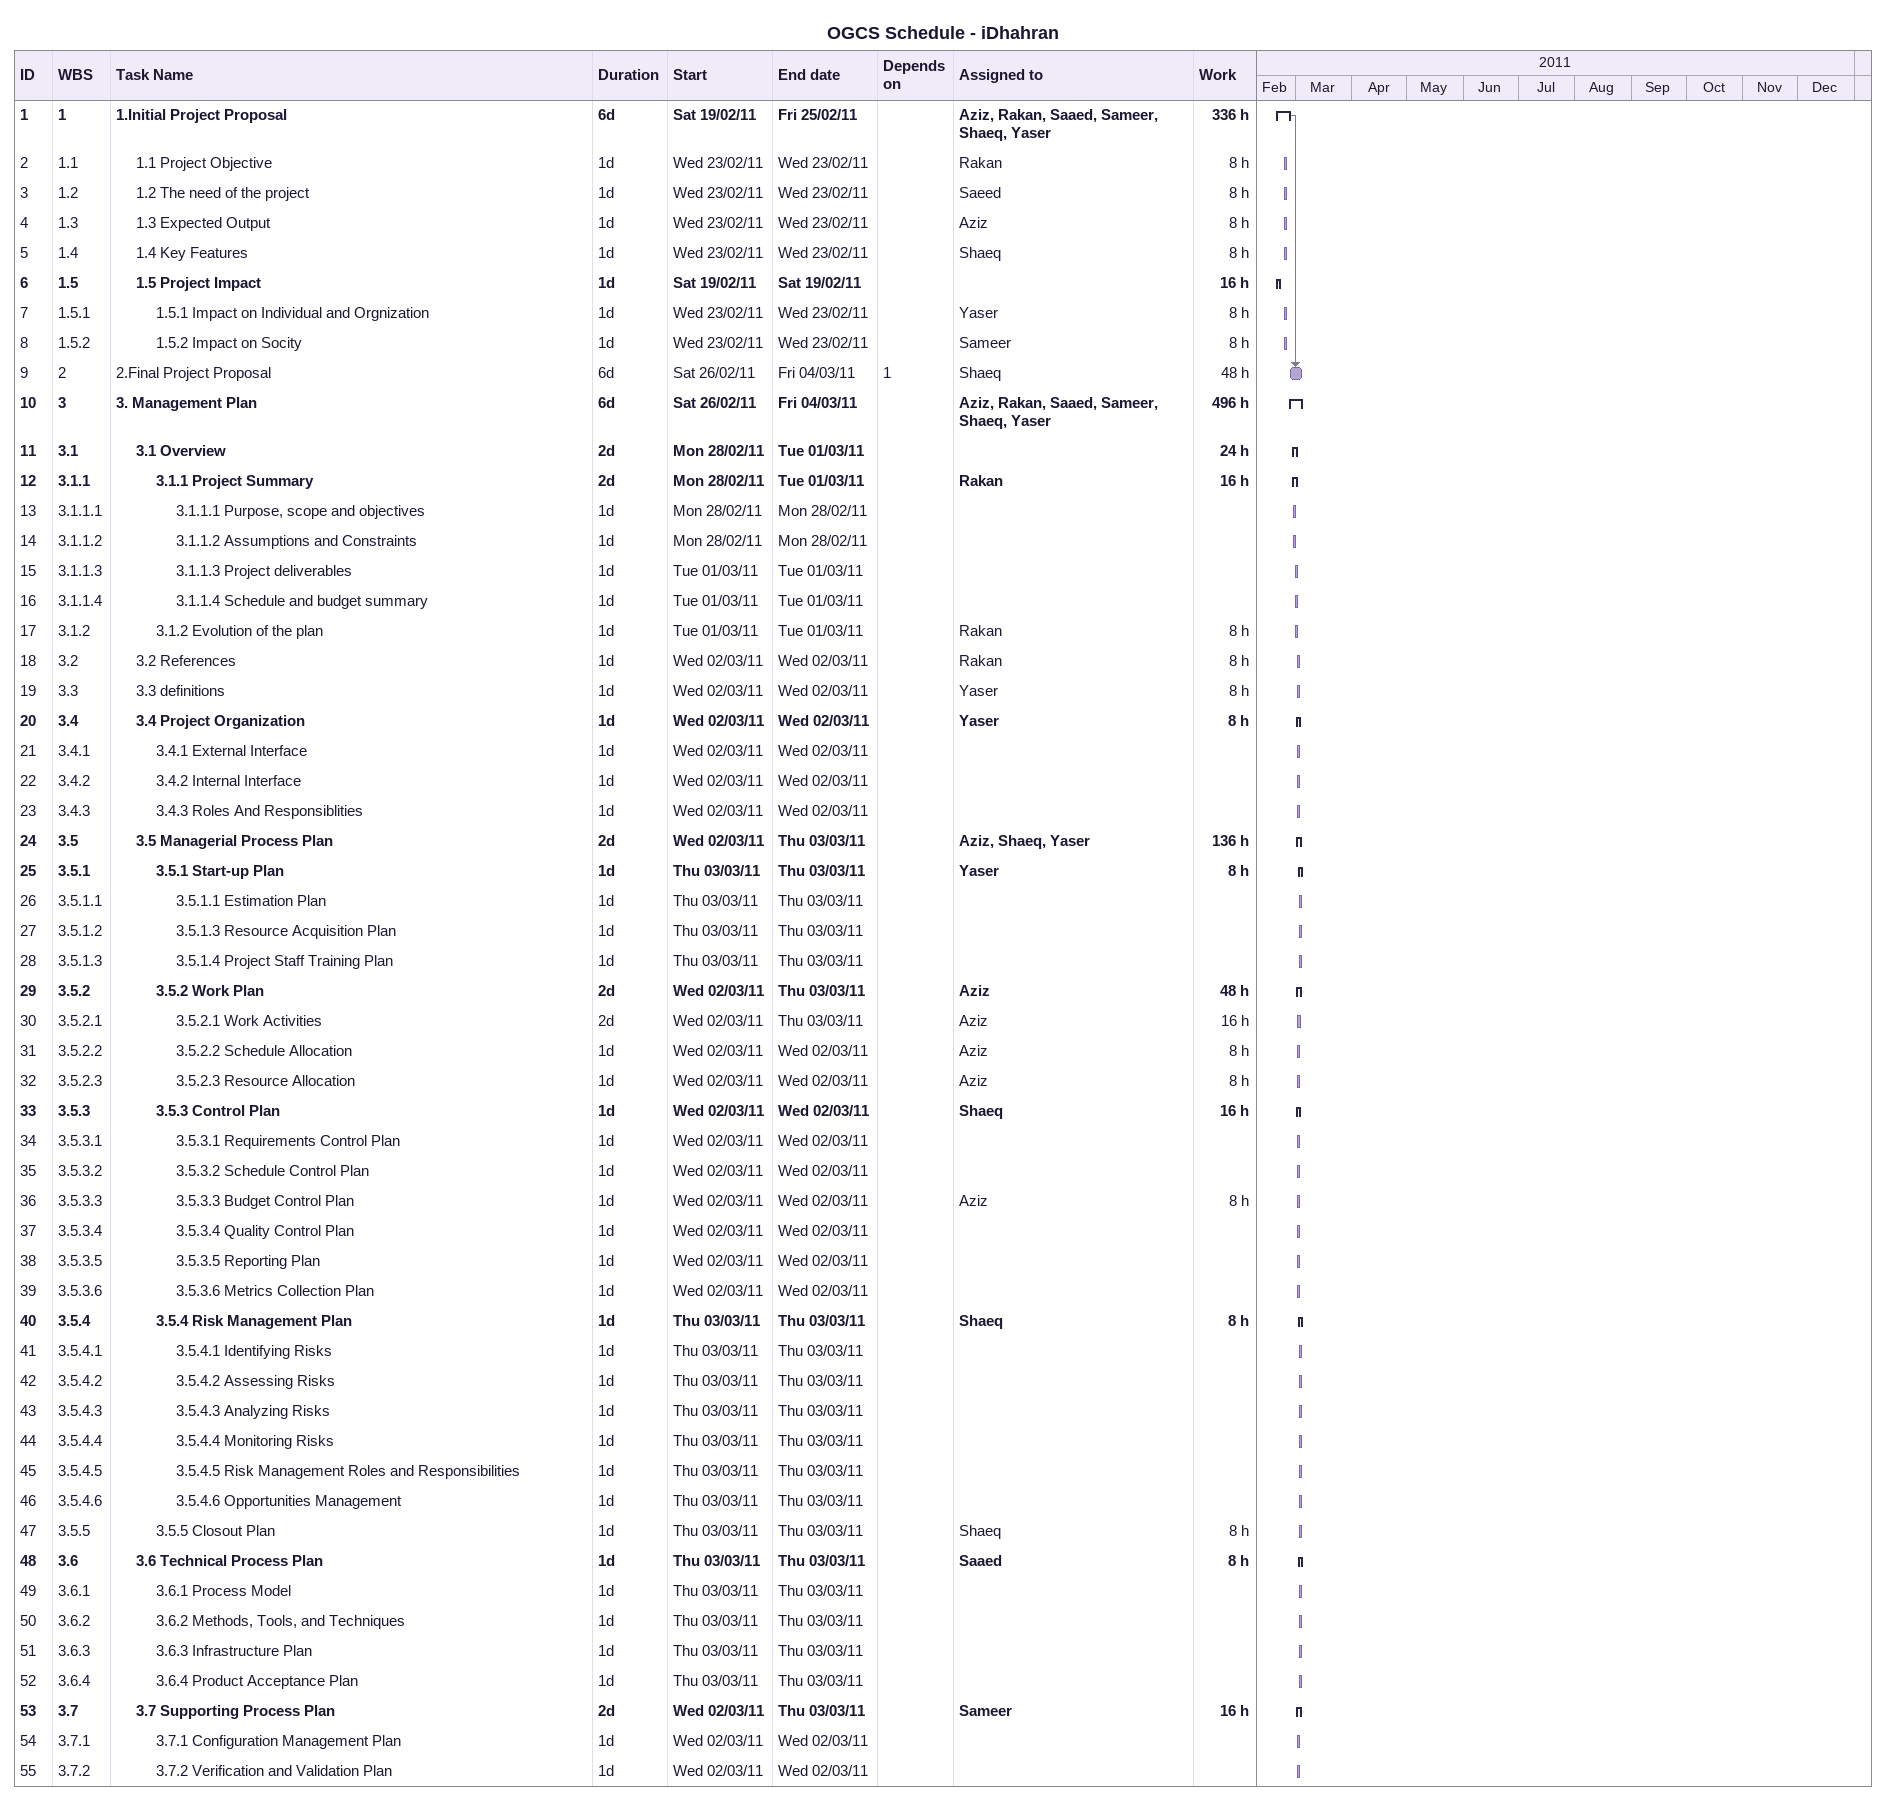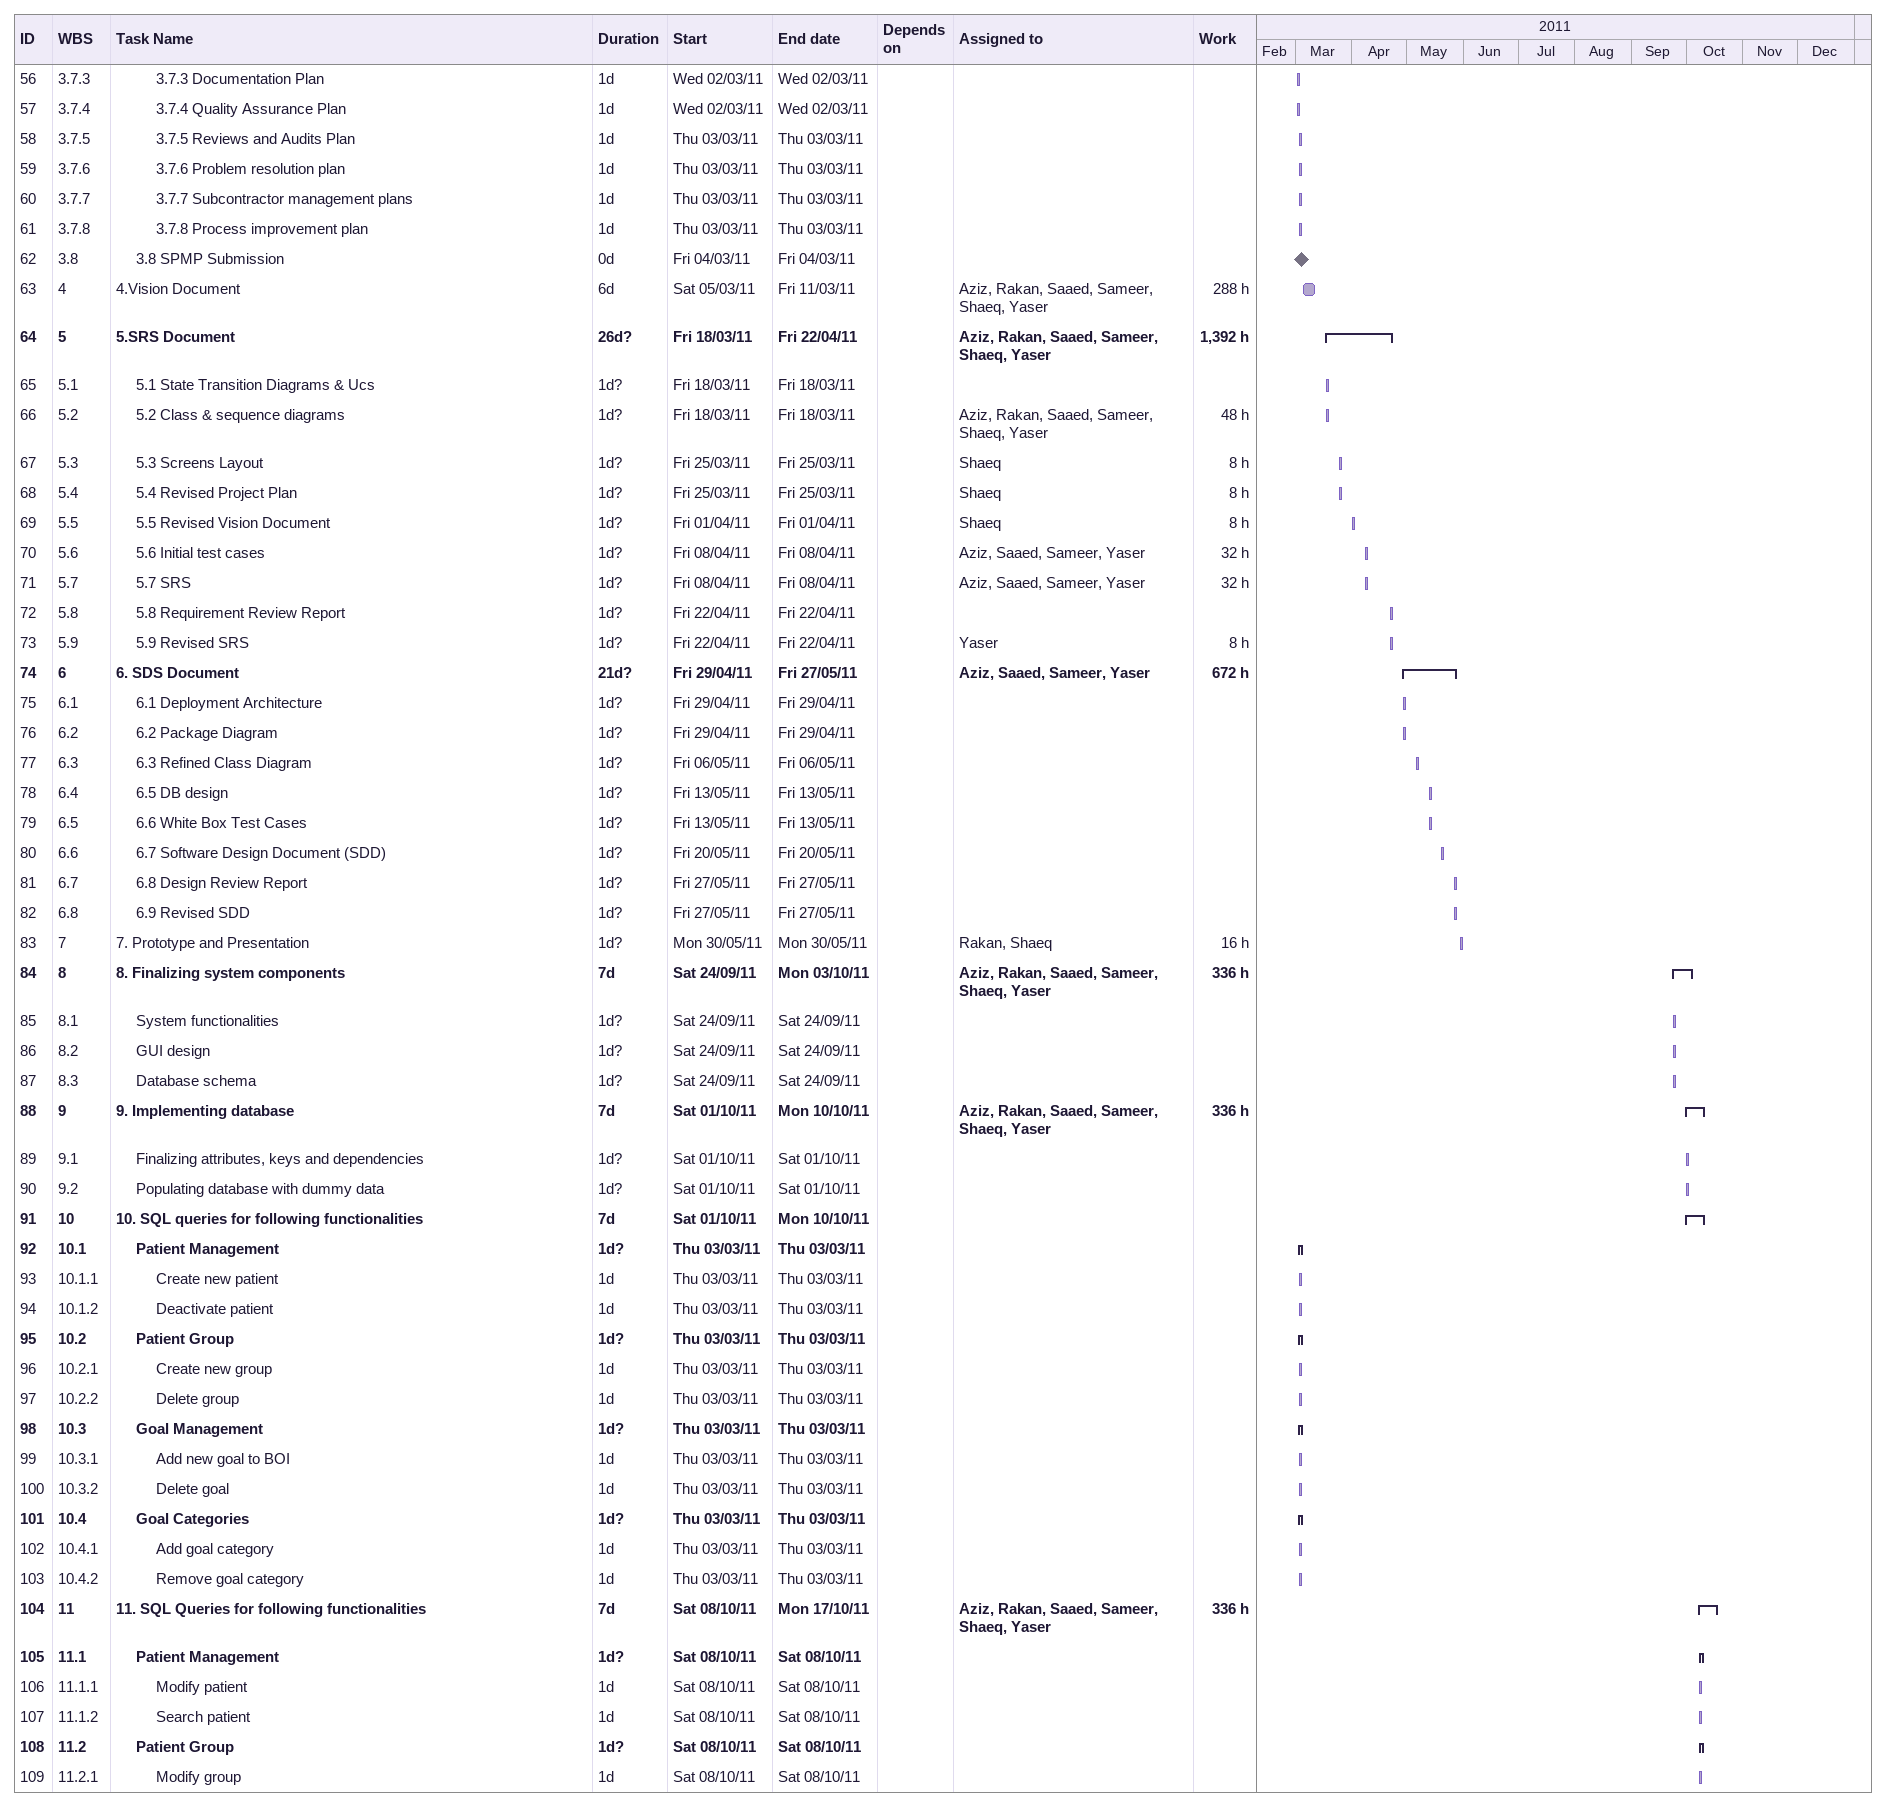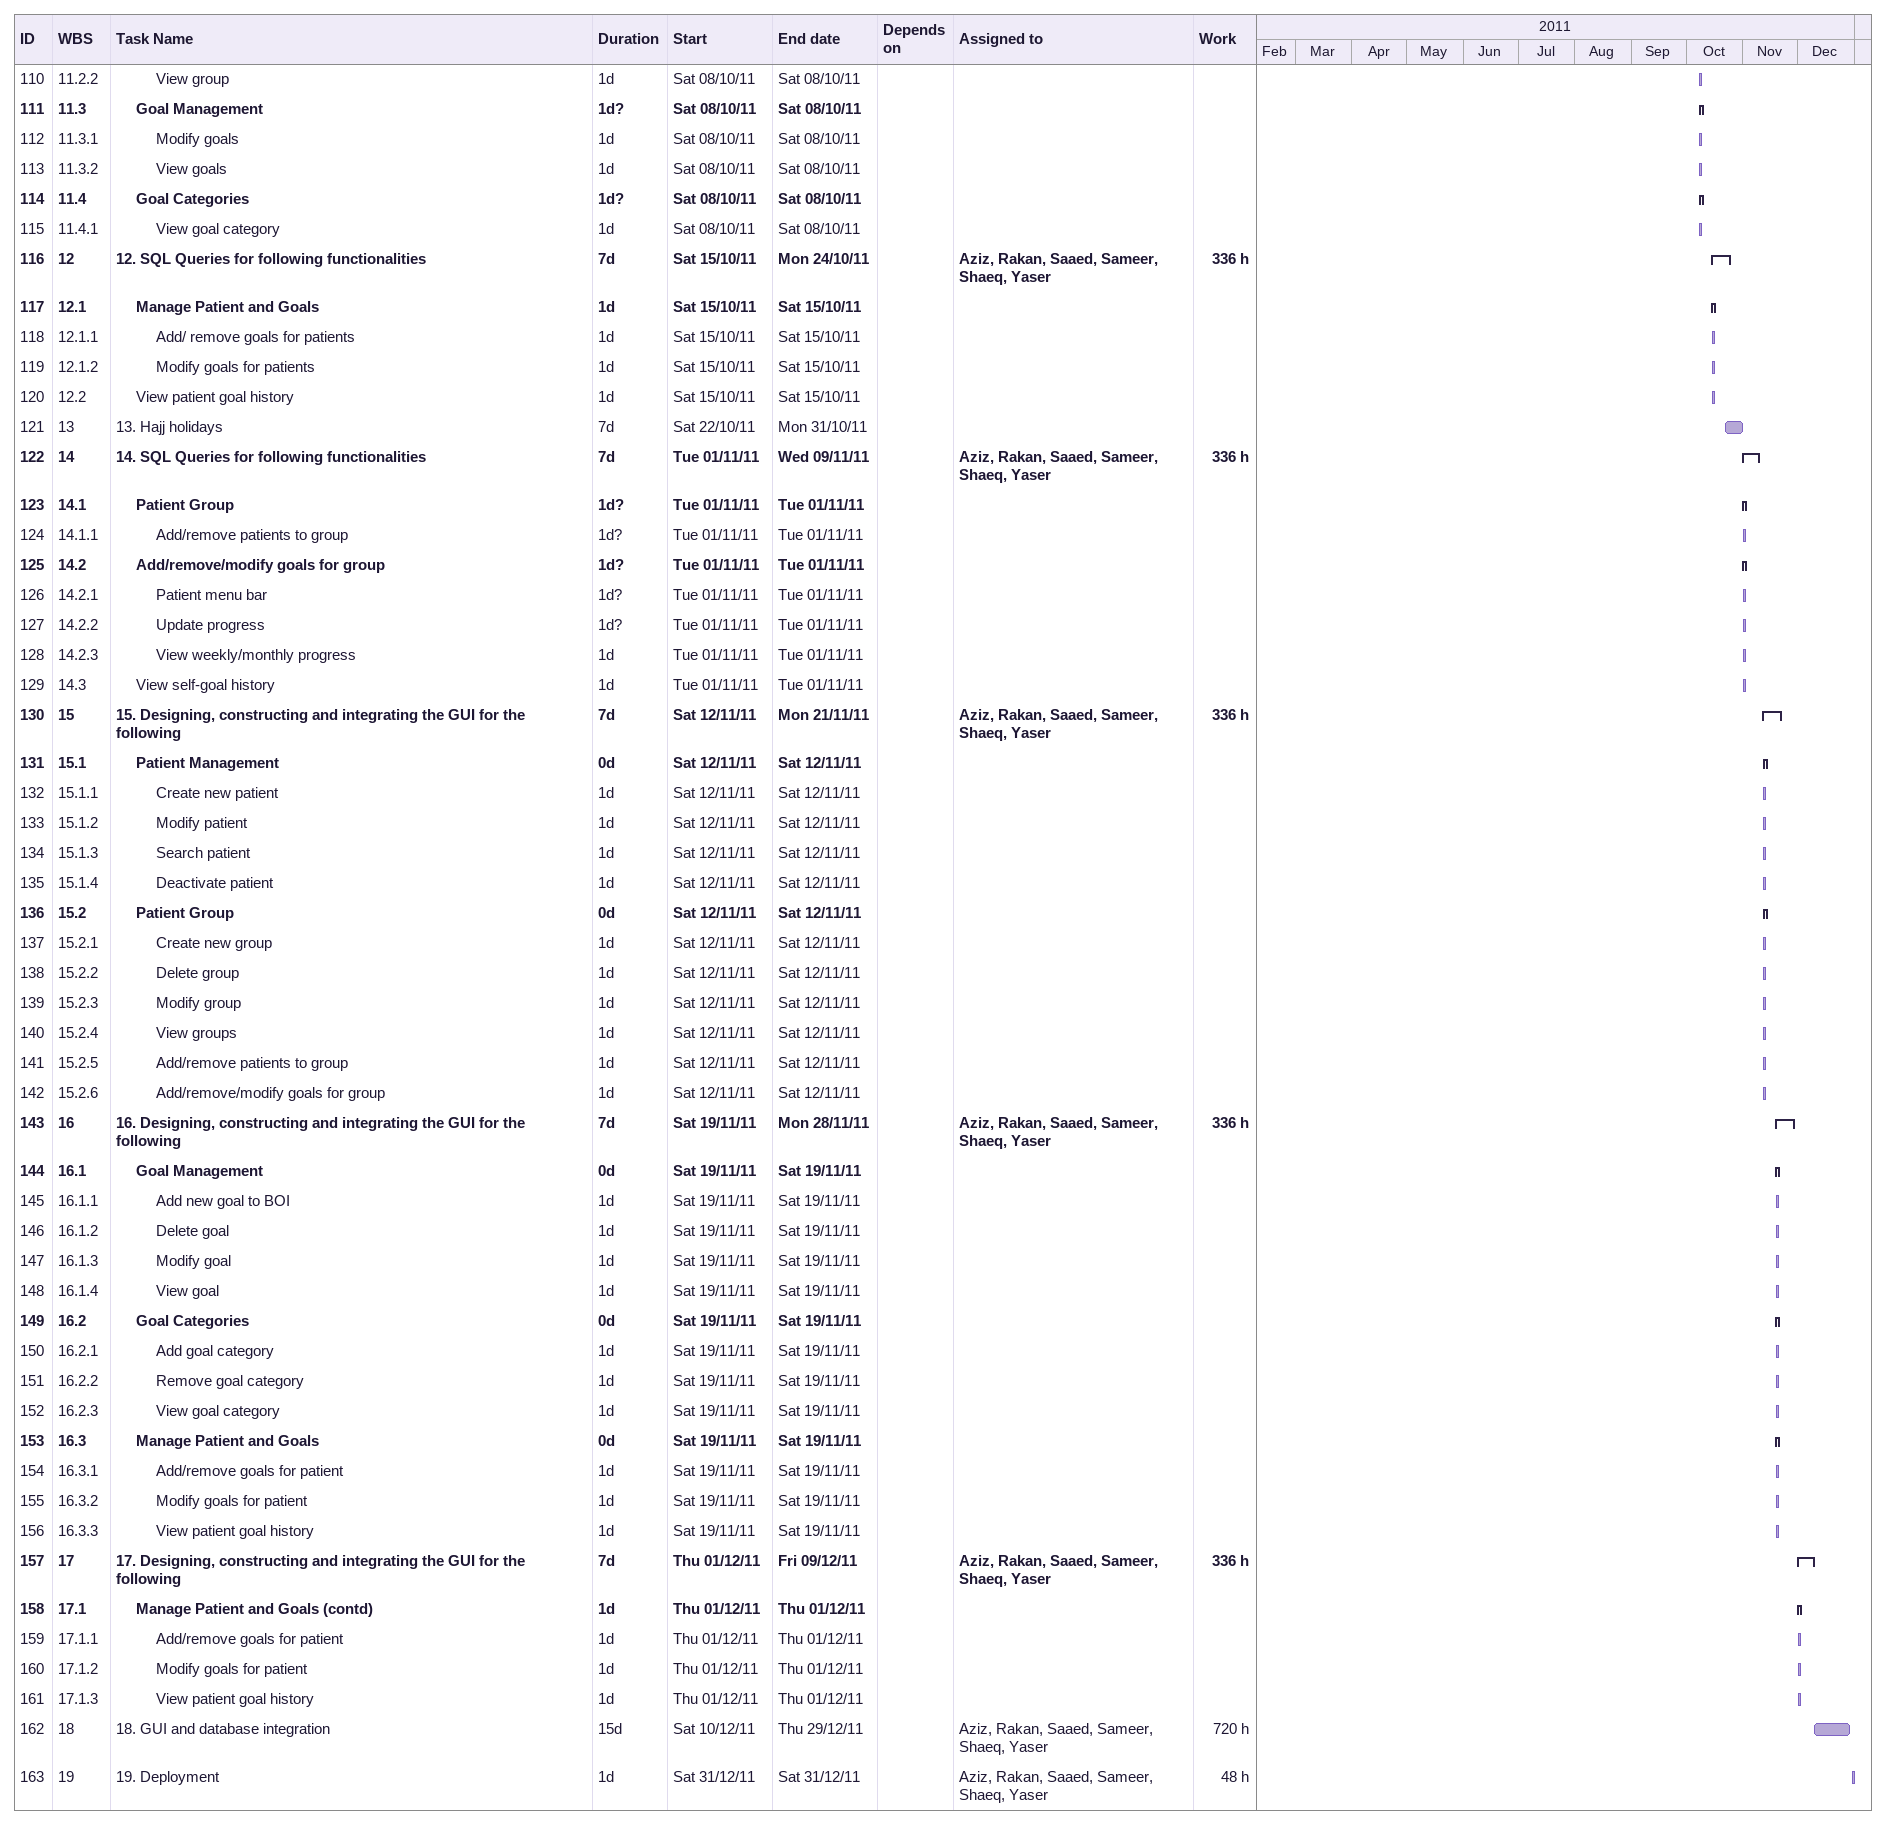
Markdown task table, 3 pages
OGCS Schedule - iDhahran

| ID | WBS | Task | Duration | Start | Finish | Predecessors | Resources | Work (h) |
|---|---|---|---|---|---|---|---|---|
| 1 | 1 | **1.Initial Project Proposal** | 6d | 2011-02-19 | 2011-02-25 |  | Aziz, Rakan, Saaed, Sameer, Shaeq, Yaser | 336 |
| 2 | 1.1 | 1.1 Project Objective | 1d | 2011-02-23 | 2011-02-23 |  | Rakan | 8 |
| 3 | 1.2 | 1.2 The need of the project | 1d | 2011-02-23 | 2011-02-23 |  | Saeed | 8 |
| 4 | 1.3 | 1.3 Expected Output | 1d | 2011-02-23 | 2011-02-23 |  | Aziz | 8 |
| 5 | 1.4 | 1.4 Key Features | 1d | 2011-02-23 | 2011-02-23 |  | Shaeq | 8 |
| 6 | 1.5 | **1.5 Project Impact** | 1d | 2011-02-19 | 2011-02-19 |  |  | 16 |
| 7 | 1.5.1 | 1.5.1 Impact on Individual and Orgnization | 1d | 2011-02-23 | 2011-02-23 |  | Yaser | 8 |
| 8 | 1.5.2 | 1.5.2 Impact on Socity | 1d | 2011-02-23 | 2011-02-23 |  | Sameer | 8 |
| 9 | 2 | 2.Final Project Proposal | 6d | 2011-02-26 | 2011-03-04 | 1 | Shaeq | 48 |
| 10 | 3 | **3. Management Plan** | 6d | 2011-02-26 | 2011-03-04 |  | Aziz, Rakan, Saaed, Sameer, Shaeq, Yaser | 496 |
| 11 | 3.1 | **3.1 Overview** | 2d | 2011-02-28 | 2011-03-01 |  |  | 24 |
| 12 | 3.1.1 | **3.1.1 Project Summary** | 2d | 2011-02-28 | 2011-03-01 |  | Rakan | 16 |
| 13 | 3.1.1.1 | 3.1.1.1 Purpose, scope and objectives | 1d | 2011-02-28 | 2011-02-28 |  |  |  |
| 14 | 3.1.1.2 | 3.1.1.2 Assumptions and Constraints | 1d | 2011-02-28 | 2011-02-28 |  |  |  |
| 15 | 3.1.1.3 | 3.1.1.3 Project deliverables | 1d | 2011-03-01 | 2011-03-01 |  |  |  |
| 16 | 3.1.1.4 | 3.1.1.4 Schedule and budget summary | 1d | 2011-03-01 | 2011-03-01 |  |  |  |
| 17 | 3.1.2 | 3.1.2 Evolution of the plan | 1d | 2011-03-01 | 2011-03-01 |  | Rakan | 8 |
| 18 | 3.2 | 3.2 References | 1d | 2011-03-02 | 2011-03-02 |  | Rakan | 8 |
| 19 | 3.3 | 3.3 definitions | 1d | 2011-03-02 | 2011-03-02 |  | Yaser | 8 |
| 20 | 3.4 | **3.4 Project Organization** | 1d | 2011-03-02 | 2011-03-02 |  | Yaser | 8 |
| 21 | 3.4.1 | 3.4.1 External Interface | 1d | 2011-03-02 | 2011-03-02 |  |  |  |
| 22 | 3.4.2 | 3.4.2 Internal Interface | 1d | 2011-03-02 | 2011-03-02 |  |  |  |
| 23 | 3.4.3 | 3.4.3 Roles And Responsiblities | 1d | 2011-03-02 | 2011-03-02 |  |  |  |
| 24 | 3.5 | **3.5 Managerial Process Plan** | 2d | 2011-03-02 | 2011-03-03 |  | Aziz, Shaeq, Yaser | 136 |
| 25 | 3.5.1 | **3.5.1 Start-up Plan** | 1d | 2011-03-03 | 2011-03-03 |  | Yaser | 8 |
| 26 | 3.5.1.1 | 3.5.1.1 Estimation Plan | 1d | 2011-03-03 | 2011-03-03 |  |  |  |
| 27 | 3.5.1.2 | 3.5.1.3 Resource Acquisition Plan | 1d | 2011-03-03 | 2011-03-03 |  |  |  |
| 28 | 3.5.1.3 | 3.5.1.4 Project Staff Training Plan | 1d | 2011-03-03 | 2011-03-03 |  |  |  |
| 29 | 3.5.2 | **3.5.2 Work Plan** | 2d | 2011-03-02 | 2011-03-03 |  | Aziz | 48 |
| 30 | 3.5.2.1 | 3.5.2.1 Work Activities | 2d | 2011-03-02 | 2011-03-03 |  | Aziz | 16 |
| 31 | 3.5.2.2 | 3.5.2.2 Schedule Allocation | 1d | 2011-03-02 | 2011-03-02 |  | Aziz | 8 |
| 32 | 3.5.2.3 | 3.5.2.3 Resource Allocation | 1d | 2011-03-02 | 2011-03-02 |  | Aziz | 8 |
| 33 | 3.5.3 | **3.5.3 Control Plan** | 1d | 2011-03-02 | 2011-03-02 |  | Shaeq | 16 |
| 34 | 3.5.3.1 | 3.5.3.1 Requirements Control Plan | 1d | 2011-03-02 | 2011-03-02 |  |  |  |
| 35 | 3.5.3.2 | 3.5.3.2 Schedule Control Plan | 1d | 2011-03-02 | 2011-03-02 |  |  |  |
| 36 | 3.5.3.3 | 3.5.3.3 Budget Control Plan | 1d | 2011-03-02 | 2011-03-02 |  | Aziz | 8 |
| 37 | 3.5.3.4 | 3.5.3.4 Quality Control Plan | 1d | 2011-03-02 | 2011-03-02 |  |  |  |
| 38 | 3.5.3.5 | 3.5.3.5 Reporting Plan | 1d | 2011-03-02 | 2011-03-02 |  |  |  |
| 39 | 3.5.3.6 | 3.5.3.6 Metrics Collection Plan | 1d | 2011-03-02 | 2011-03-02 |  |  |  |
| 40 | 3.5.4 | **3.5.4 Risk Management Plan** | 1d | 2011-03-03 | 2011-03-03 |  | Shaeq | 8 |
| 41 | 3.5.4.1 | 3.5.4.1 Identifying Risks | 1d | 2011-03-03 | 2011-03-03 |  |  |  |
| 42 | 3.5.4.2 | 3.5.4.2 Assessing Risks | 1d | 2011-03-03 | 2011-03-03 |  |  |  |
| 43 | 3.5.4.3 | 3.5.4.3 Analyzing Risks | 1d | 2011-03-03 | 2011-03-03 |  |  |  |
| 44 | 3.5.4.4 | 3.5.4.4 Monitoring Risks | 1d | 2011-03-03 | 2011-03-03 |  |  |  |
| 45 | 3.5.4.5 | 3.5.4.5 Risk Management Roles and Responsibilities | 1d | 2011-03-03 | 2011-03-03 |  |  |  |
| 46 | 3.5.4.6 | 3.5.4.6 Opportunities Management | 1d | 2011-03-03 | 2011-03-03 |  |  |  |
| 47 | 3.5.5 | 3.5.5 Closout Plan | 1d | 2011-03-03 | 2011-03-03 |  | Shaeq | 8 |
| 48 | 3.6 | **3.6 Technical Process Plan** | 1d | 2011-03-03 | 2011-03-03 |  | Saaed | 8 |
| 49 | 3.6.1 | 3.6.1 Process Model | 1d | 2011-03-03 | 2011-03-03 |  |  |  |
| 50 | 3.6.2 | 3.6.2 Methods, Tools, and Techniques | 1d | 2011-03-03 | 2011-03-03 |  |  |  |
| 51 | 3.6.3 | 3.6.3 Infrastructure Plan | 1d | 2011-03-03 | 2011-03-03 |  |  |  |
| 52 | 3.6.4 | 3.6.4 Product Acceptance Plan | 1d | 2011-03-03 | 2011-03-03 |  |  |  |
| 53 | 3.7 | **3.7 Supporting Process Plan** | 2d | 2011-03-02 | 2011-03-03 |  | Sameer | 16 |
| 54 | 3.7.1 | 3.7.1 Configuration Management Plan | 1d | 2011-03-02 | 2011-03-02 |  |  |  |
| 55 | 3.7.2 | 3.7.2 Verification and Validation Plan | 1d | 2011-03-02 | 2011-03-02 |  |  |  |
| 56 | 3.7.3 | 3.7.3 Documentation Plan | 1d | 2011-03-02 | 2011-03-02 |  |  |  |
| 57 | 3.7.4 | 3.7.4 Quality Assurance Plan | 1d | 2011-03-02 | 2011-03-02 |  |  |  |
| 58 | 3.7.5 | 3.7.5 Reviews and Audits Plan | 1d | 2011-03-03 | 2011-03-03 |  |  |  |
| 59 | 3.7.6 | 3.7.6 Problem resolution plan | 1d | 2011-03-03 | 2011-03-03 |  |  |  |
| 60 | 3.7.7 | 3.7.7 Subcontractor management plans | 1d | 2011-03-03 | 2011-03-03 |  |  |  |
| 61 | 3.7.8 | 3.7.8 Process improvement plan | 1d | 2011-03-03 | 2011-03-03 |  |  |  |
| 62 | 3.8 | 3.8 SPMP Submission | 0d | 2011-03-04 | 2011-03-04 |  |  |  |
| 63 | 4 | 4.Vision Document | 6d | 2011-03-05 | 2011-03-11 |  | Aziz, Rakan, Saaed, Sameer, Shaeq, Yaser | 288 |
| 64 | 5 | **5.SRS Document** | 26d? | 2011-03-18 | 2011-04-22 |  | Aziz, Rakan, Saaed, Sameer, Shaeq, Yaser | 1392 |
| 65 | 5.1 | 5.1 State Transition Diagrams & Ucs | 1d? | 2011-03-18 | 2011-03-18 |  |  |  |
| 66 | 5.2 | 5.2 Class & sequence diagrams | 1d? | 2011-03-18 | 2011-03-18 |  | Aziz, Rakan, Saaed, Sameer, Shaeq, Yaser | 48 |
| 67 | 5.3 | 5.3 Screens Layout | 1d? | 2011-03-25 | 2011-03-25 |  | Shaeq | 8 |
| 68 | 5.4 | 5.4 Revised Project Plan | 1d? | 2011-03-25 | 2011-03-25 |  | Shaeq | 8 |
| 69 | 5.5 | 5.5 Revised Vision Document | 1d? | 2011-04-01 | 2011-04-01 |  | Shaeq | 8 |
| 70 | 5.6 | 5.6 Initial test cases | 1d? | 2011-04-08 | 2011-04-08 |  | Aziz, Saaed, Sameer, Yaser | 32 |
| 71 | 5.7 | 5.7 SRS | 1d? | 2011-04-08 | 2011-04-08 |  | Aziz, Saaed, Sameer, Yaser | 32 |
| 72 | 5.8 | 5.8 Requirement Review Report | 1d? | 2011-04-22 | 2011-04-22 |  |  |  |
| 73 | 5.9 | 5.9 Revised SRS | 1d? | 2011-04-22 | 2011-04-22 |  | Yaser | 8 |
| 74 | 6 | **6. SDS Document** | 21d? | 2011-04-29 | 2011-05-27 |  | Aziz, Saaed, Sameer, Yaser | 672 |
| 75 | 6.1 | 6.1 Deployment Architecture | 1d? | 2011-04-29 | 2011-04-29 |  |  |  |
| 76 | 6.2 | 6.2 Package Diagram | 1d? | 2011-04-29 | 2011-04-29 |  |  |  |
| 77 | 6.3 | 6.3 Refined Class Diagram | 1d? | 2011-05-06 | 2011-05-06 |  |  |  |
| 78 | 6.4 | 6.5 DB design | 1d? | 2011-05-13 | 2011-05-13 |  |  |  |
| 79 | 6.5 | 6.6 White Box Test Cases | 1d? | 2011-05-13 | 2011-05-13 |  |  |  |
| 80 | 6.6 | 6.7 Software Design Document (SDD) | 1d? | 2011-05-20 | 2011-05-20 |  |  |  |
| 81 | 6.7 | 6.8 Design Review Report | 1d? | 2011-05-27 | 2011-05-27 |  |  |  |
| 82 | 6.8 | 6.9 Revised SDD | 1d? | 2011-05-27 | 2011-05-27 |  |  |  |
| 83 | 7 | 7. Prototype and Presentation | 1d? | 2011-05-30 | 2011-05-30 |  | Rakan, Shaeq | 16 |
| 84 | 8 | **8. Finalizing system components** | 7d | 2011-09-24 | 2011-10-03 |  | Aziz, Rakan, Saaed, Sameer, Shaeq, Yaser | 336 |
| 85 | 8.1 | System functionalities | 1d? | 2011-09-24 | 2011-09-24 |  |  |  |
| 86 | 8.2 | GUI design | 1d? | 2011-09-24 | 2011-09-24 |  |  |  |
| 87 | 8.3 | Database schema | 1d? | 2011-09-24 | 2011-09-24 |  |  |  |
| 88 | 9 | **9. Implementing database** | 7d | 2011-10-01 | 2011-10-10 |  | Aziz, Rakan, Saaed, Sameer, Shaeq, Yaser | 336 |
| 89 | 9.1 | Finalizing attributes, keys and dependencies | 1d? | 2011-10-01 | 2011-10-01 |  |  |  |
| 90 | 9.2 | Populating database with dummy data | 1d? | 2011-10-01 | 2011-10-01 |  |  |  |
| 91 | 10 | **10. SQL queries for following functionalities** | 7d | 2011-10-01 | 2011-10-10 |  |  |  |
| 92 | 10.1 | **Patient Management** | 1d? | 2011-03-03 | 2011-03-03 |  |  |  |
| 93 | 10.1.1 | Create new patient | 1d | 2011-03-03 | 2011-03-03 |  |  |  |
| 94 | 10.1.2 | Deactivate patient | 1d | 2011-03-03 | 2011-03-03 |  |  |  |
| 95 | 10.2 | **Patient Group** | 1d? | 2011-03-03 | 2011-03-03 |  |  |  |
| 96 | 10.2.1 | Create new group | 1d | 2011-03-03 | 2011-03-03 |  |  |  |
| 97 | 10.2.2 | Delete group | 1d | 2011-03-03 | 2011-03-03 |  |  |  |
| 98 | 10.3 | **Goal Management** | 1d? | 2011-03-03 | 2011-03-03 |  |  |  |
| 99 | 10.3.1 | Add new goal to BOI | 1d | 2011-03-03 | 2011-03-03 |  |  |  |
| 100 | 10.3.2 | Delete goal | 1d | 2011-03-03 | 2011-03-03 |  |  |  |
| 101 | 10.4 | **Goal Categories** | 1d? | 2011-03-03 | 2011-03-03 |  |  |  |
| 102 | 10.4.1 | Add goal category | 1d | 2011-03-03 | 2011-03-03 |  |  |  |
| 103 | 10.4.2 | Remove goal category | 1d | 2011-03-03 | 2011-03-03 |  |  |  |
| 104 | 11 | **11. SQL Queries for following functionalities** | 7d | 2011-10-08 | 2011-10-17 |  | Aziz, Rakan, Saaed, Sameer, Shaeq, Yaser | 336 |
| 105 | 11.1 | **Patient Management** | 1d? | 2011-10-08 | 2011-10-08 |  |  |  |
| 106 | 11.1.1 | Modify patient | 1d | 2011-10-08 | 2011-10-08 |  |  |  |
| 107 | 11.1.2 | Search patient | 1d | 2011-10-08 | 2011-10-08 |  |  |  |
| 108 | 11.2 | **Patient Group** | 1d? | 2011-10-08 | 2011-10-08 |  |  |  |
| 109 | 11.2.1 | Modify group | 1d | 2011-10-08 | 2011-10-08 |  |  |  |
| 110 | 11.2.2 | View group | 1d | 2011-10-08 | 2011-10-08 |  |  |  |
| 111 | 11.3 | **Goal Management** | 1d? | 2011-10-08 | 2011-10-08 |  |  |  |
| 112 | 11.3.1 | Modify goals | 1d | 2011-10-08 | 2011-10-08 |  |  |  |
| 113 | 11.3.2 | View goals | 1d | 2011-10-08 | 2011-10-08 |  |  |  |
| 114 | 11.4 | **Goal Categories** | 1d? | 2011-10-08 | 2011-10-08 |  |  |  |
| 115 | 11.4.1 | View goal category | 1d | 2011-10-08 | 2011-10-08 |  |  |  |
| 116 | 12 | **12. SQL Queries for following functionalities** | 7d | 2011-10-15 | 2011-10-24 |  | Aziz, Rakan, Saaed, Sameer, Shaeq, Yaser | 336 |
| 117 | 12.1 | **Manage Patient and Goals** | 1d | 2011-10-15 | 2011-10-15 |  |  |  |
| 118 | 12.1.1 | Add/ remove goals for patients | 1d | 2011-10-15 | 2011-10-15 |  |  |  |
| 119 | 12.1.2 | Modify goals for patients | 1d | 2011-10-15 | 2011-10-15 |  |  |  |
| 120 | 12.2 | View patient goal history | 1d | 2011-10-15 | 2011-10-15 |  |  |  |
| 121 | 13 | 13. Hajj holidays | 7d | 2011-10-22 | 2011-10-31 |  |  |  |
| 122 | 14 | **14. SQL Queries for following functionalities** | 7d | 2011-11-01 | 2011-11-09 |  | Aziz, Rakan, Saaed, Sameer, Shaeq, Yaser | 336 |
| 123 | 14.1 | **Patient Group** | 1d? | 2011-11-01 | 2011-11-01 |  |  |  |
| 124 | 14.1.1 | Add/remove patients to group | 1d? | 2011-11-01 | 2011-11-01 |  |  |  |
| 125 | 14.2 | **Add/remove/modify goals for group** | 1d? | 2011-11-01 | 2011-11-01 |  |  |  |
| 126 | 14.2.1 | Patient menu bar | 1d? | 2011-11-01 | 2011-11-01 |  |  |  |
| 127 | 14.2.2 | Update progress | 1d? | 2011-11-01 | 2011-11-01 |  |  |  |
| 128 | 14.2.3 | View weekly/monthly progress | 1d | 2011-11-01 | 2011-11-01 |  |  |  |
| 129 | 14.3 | View self-goal history | 1d | 2011-11-01 | 2011-11-01 |  |  |  |
| 130 | 15 | **15. Designing, constructing and integrating the GUI for the following** | 7d | 2011-11-12 | 2011-11-21 |  | Aziz, Rakan, Saaed, Sameer, Shaeq, Yaser | 336 |
| 131 | 15.1 | **Patient Management** | 0d | 2011-11-12 | 2011-11-12 |  |  |  |
| 132 | 15.1.1 | Create new patient | 1d | 2011-11-12 | 2011-11-12 |  |  |  |
| 133 | 15.1.2 | Modify patient | 1d | 2011-11-12 | 2011-11-12 |  |  |  |
| 134 | 15.1.3 | Search patient | 1d | 2011-11-12 | 2011-11-12 |  |  |  |
| 135 | 15.1.4 | Deactivate patient | 1d | 2011-11-12 | 2011-11-12 |  |  |  |
| 136 | 15.2 | **Patient Group** | 0d | 2011-11-12 | 2011-11-12 |  |  |  |
| 137 | 15.2.1 | Create new group | 1d | 2011-11-12 | 2011-11-12 |  |  |  |
| 138 | 15.2.2 | Delete group | 1d | 2011-11-12 | 2011-11-12 |  |  |  |
| 139 | 15.2.3 | Modify group | 1d | 2011-11-12 | 2011-11-12 |  |  |  |
| 140 | 15.2.4 | View groups | 1d | 2011-11-12 | 2011-11-12 |  |  |  |
| 141 | 15.2.5 | Add/remove patients to group | 1d | 2011-11-12 | 2011-11-12 |  |  |  |
| 142 | 15.2.6 | Add/remove/modify goals for group | 1d | 2011-11-12 | 2011-11-12 |  |  |  |
| 143 | 16 | **16. Designing, constructing and integrating the GUI for the following** | 7d | 2011-11-19 | 2011-11-28 |  | Aziz, Rakan, Saaed, Sameer, Shaeq, Yaser | 336 |
| 144 | 16.1 | **Goal Management** | 0d | 2011-11-19 | 2011-11-19 |  |  |  |
| 145 | 16.1.1 | Add new goal to BOI | 1d | 2011-11-19 | 2011-11-19 |  |  |  |
| 146 | 16.1.2 | Delete goal | 1d | 2011-11-19 | 2011-11-19 |  |  |  |
| 147 | 16.1.3 | Modify goal | 1d | 2011-11-19 | 2011-11-19 |  |  |  |
| 148 | 16.1.4 | View goal | 1d | 2011-11-19 | 2011-11-19 |  |  |  |
| 149 | 16.2 | **Goal Categories** | 0d | 2011-11-19 | 2011-11-19 |  |  |  |
| 150 | 16.2.1 | Add goal category | 1d | 2011-11-19 | 2011-11-19 |  |  |  |
| 151 | 16.2.2 | Remove goal category | 1d | 2011-11-19 | 2011-11-19 |  |  |  |
| 152 | 16.2.3 | View goal category | 1d | 2011-11-19 | 2011-11-19 |  |  |  |
| 153 | 16.3 | **Manage Patient and Goals** | 0d | 2011-11-19 | 2011-11-19 |  |  |  |
| 154 | 16.3.1 | Add/remove goals for patient | 1d | 2011-11-19 | 2011-11-19 |  |  |  |
| 155 | 16.3.2 | Modify goals for patient | 1d | 2011-11-19 | 2011-11-19 |  |  |  |
| 156 | 16.3.3 | View patient goal history | 1d | 2011-11-19 | 2011-11-19 |  |  |  |
| 157 | 17 | **17. Designing, constructing and integrating the GUI for the following** | 7d | 2011-12-01 | 2011-12-09 |  | Aziz, Rakan, Saaed, Sameer, Shaeq, Yaser | 336 |
| 158 | 17.1 | **Manage Patient and Goals (contd)** | 1d | 2011-12-01 | 2011-12-01 |  |  |  |
| 159 | 17.1.1 | Add/remove goals for patient | 1d | 2011-12-01 | 2011-12-01 |  |  |  |
| 160 | 17.1.2 | Modify goals for patient | 1d | 2011-12-01 | 2011-12-01 |  |  |  |
| 161 | 17.1.3 | View patient goal history | 1d | 2011-12-01 | 2011-12-01 |  |  |  |
| 162 | 18 | 18. GUI and database integration | 15d | 2011-12-10 | 2011-12-29 |  | Aziz, Rakan, Saaed, Sameer, Shaeq, Yaser | 720 |
| 163 | 19 | 19. Deployment | 1d | 2011-12-31 | 2011-12-31 |  | Aziz, Rakan, Saaed, Sameer, Shaeq, Yaser | 48 |
